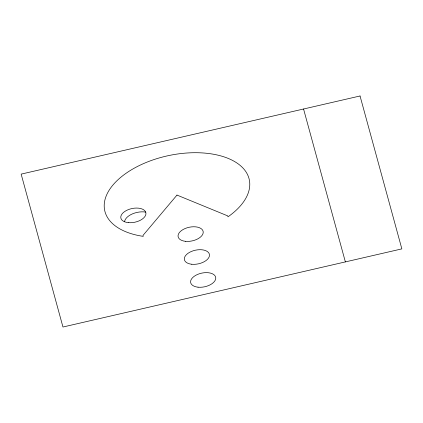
<?xml version="1.0" encoding="UTF-8"?>
<svg xmlns="http://www.w3.org/2000/svg" width="423" height="423" viewBox="0 0 423 423"><rect width="100%" height="100%" fill="white"/><g stroke="black" fill="none" stroke-linecap="round" stroke-linejoin="round"><path stroke-width="0.63" d="M303.561 109.007L345.369 261.9M124.558 221.758A14.498 7.915 -12 0 1 145.681 212.076M176.988 195.077L142.99 235.421L143.244 236.362A73.914 40.365 -12 0 1 116.357 181.319A73.914 40.365 -12 0 1 223.349 156.653A73.914 40.365 -12 0 1 227.971 216.83L227.711 215.889L176.988 195.077M360.042 95.984L21.15 174.117L62.958 327.016L401.85 248.883L360.042 95.984M128.275 222.63A12.79 6.985 -12 0 0 145.893 212.795A12.79 6.985 -12 0 0 125.943 210.754A12.79 6.985 -12 0 0 128.275 222.63M198.049 287.191A12.79 6.985 -12 0 0 215.704 277.372A12.79 6.985 -12 0 0 195.78 275.304A12.79 6.985 -12 0 0 198.049 287.191M191.778 264.253A12.79 6.985 -12 0 0 209.433 254.44A12.79 6.985 -12 0 0 189.509 252.367A12.79 6.985 -12 0 0 191.778 264.253M185.507 241.322A12.79 6.985 -12 0 0 203.162 231.503A12.79 6.985 -12 0 0 183.238 229.435A12.79 6.985 -12 0 0 185.507 241.322"/></g></svg>
